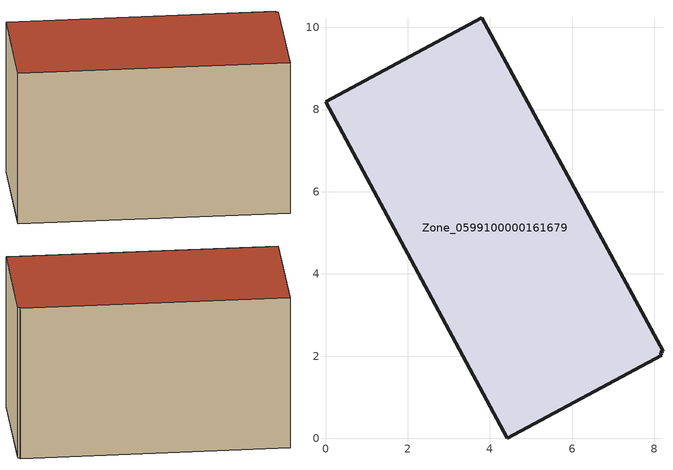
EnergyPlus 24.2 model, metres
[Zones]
Zone_0599100000161679
 floor ground (C_G): 8.21,2.12 8.14,2.1 8.18,2.03 4.42,0 0,8.18 3.8,10.24 z0
 wall outside (C_F): 8.21,2.12 3.8,10.24 0,8.18 4.42,0 8.18,2.03 8.14,2.1 8.21,2.12 z0:5.6
 roof outside (C_R): 8.14,2.1 8.21,2.12 3.8,10.24 0,8.18 4.42,0 8.18,2.03 z5.6
[BUILDING]
Pand.0599100000161679: North Axis=0; Terrain=City; Loads Convergence Tolerance Value=0.04; Temperature Convergence Tolerance Value=0.4; Solar Distribution=FullExterior; Maximum Number of Warmup Days=25; Minimum Number of Warmup Days=1
[Site:Location]
Rotterdam.The.Hague.AP_ZH_NLD Design_Conditions: Latitude=51.96; Longitude=4.45; Time Zone=1; Elevation=-4.5
[SITE:GROUNDTEMPERATURE:BUILDINGSURFACE]
18, 18, 18, 18, 18, 18, 18, 18, 18, 18, 18, 18
[MATERIAL] Thermal Absorptance=0.9; Solar Absorptance=0.7; Visible Absorptance=0.7
Name | Roughness | Thickness | Conductivity | Density | Specific Heat
G.TI.1946-1964 | MediumSmooth | 0.15 | 1 | 540 | 1210
F.TI.1946-1964 | Rough | 0.3 | 0.857143 | 1920 | 840
R.TI.1946-1964 | MediumRough | 0.2 | 0.277778 | 1500 | 1000
[CONSTRUCTION]
C_G: G.TI.1946-1964
C_F: F.TI.1946-1964
C_R: R.TI.1946-1964
[ZONE]
Zone_0599100000161679: Type=1; Multiplier=1; Ceiling Height=Autocalculate; Volume=Autocalculate; Floor Area=autocalculate; Part of Total Floor Area=Yes
[ZONEINFILTRATION:DESIGNFLOWRATE]
Infil_Zone_0599100000161679: Zone or ZoneList or Space or SpaceList=Zone_0599100000161679; Schedule=AlwaysOn; Design Flow Rate Calculation Method=Flow/Area; Flow Rate per Floor Area=0.003; Constant Term Coefficient=1; Temperature Term Coefficient=0; Velocity Term Coefficient=0; Velocity Squared Term Coefficient=0
[HVACTEMPLATE:ZONE:IDEALLOADSAIRSYSTEM]
Zone_0599100000161679: Maximum Heating Supply Air Temperature=50; Minimum Cooling Supply Air Temperature=13; Maximum Heating Supply Air Humidity Ratio=0.0156; Minimum Cooling Supply Air Humidity Ratio=0.0077; Heating Limit=NoLimit; Cooling Limit=NoLimit; Dehumidification Control Type=ConstantSensibleHeatRatio; Cooling Sensible Heat Ratio=0.7; Dehumidification Setpoint=60; Humidification Control Type=None; Humidification Setpoint=30; Outdoor Air Method=None; Outdoor Air Flow Rate per Person=0.00944; Outdoor Air Flow Rate per Zone Floor Area=0; Outdoor Air Flow Rate per Zone=0; Demand Controlled Ventilation Type=None; Outdoor Air Economizer Type=NoEconomizer; Heat Recovery Type=None; Sensible Heat Recovery Effectiveness=0.7; Latent Heat Recovery Effectiveness=0.65
[ZONECONTROL:THERMOSTAT]
ThermostatControl_Zone_0599100000161679: Zone or ZoneList=Zone_0599100000161679; Control Type Schedule=DualSetpointControlType; Control 1=Thermostat_Zone_0599100000161679; Temperature Difference Between Cutout And Setpoint=0
[THERMOSTATSETPOINT:DUALSETPOINT]
Thermostat_Zone_0599100000161679: Heating Setpoint Temperature Schedule=HeatingSetpoint_Zone_0599100000161679; Cooling Setpoint Temperature Schedule=CoolingSetpoint_Zone_0599100000161679
[SCHEDULE:COMPACT]
HeatingSetpoint_Zone_0599100000161679: Through: 12/31, For: AllDays, Until: 24:00, 21
CoolingSetpoint_Zone_0599100000161679: Through: 12/31, For: AllDays, Until: 24:00, 24
DualSetpointControlType: Through: 12/31, For: AllDays, Until: 24:00, 4
AlwaysOn: Through: 12/31, For: AllDays, Until: 24:00, 1
